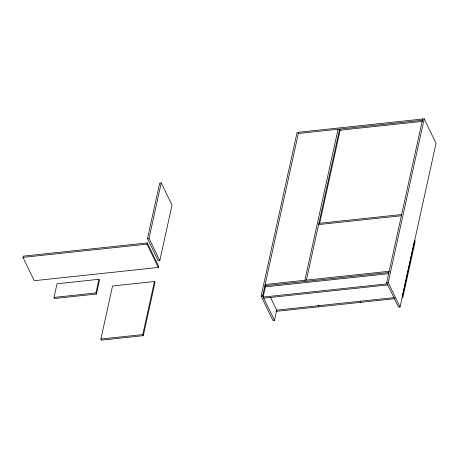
<?xml version="1.0" encoding="UTF-8"?>
<svg xmlns="http://www.w3.org/2000/svg" width="459" height="459" viewBox="0 0 459 459"><rect width="100%" height="100%" fill="white"/><g stroke="black" fill="none" stroke-linecap="round" stroke-linejoin="round"><path stroke-width="0.69" d="M22.95 257.384L23.22 256.156L147.259 242.914L158.579 266.226L158.309 267.454L34.27 280.696L22.95 257.384L146.989 244.142L158.309 267.454M54.024 297.415L57.025 283.771L98.926 279.301L99.46 280.397L96.459 294.041L54.558 298.516L54.024 297.415L95.925 292.945L96.459 294.041M95.925 292.945L98.926 279.301M100.871 339.04L112.541 285.974L154.442 281.499L154.976 282.601L143.311 335.667L101.405 340.142L100.871 339.04L142.778 334.571L143.311 335.667M147.477 238.588L159.686 183.061L161.229 182.894L172.016 205.11L159.807 260.637L158.263 260.798L147.477 238.588L149.02 238.422L159.807 260.637M146.989 244.142L147.259 242.914M149.02 238.422L161.229 182.894M142.778 334.571L154.442 281.499M276.783 309.888L274.476 320.382L272.933 320.548L261.079 296.135L297.071 132.427L424.196 118.858L436.05 143.271L400.059 306.979L398.51 307.146L386.662 282.733L422.653 119.024M274.476 320.382L262.623 295.975L298.614 132.261M304.856 280.271L338.059 129.254M306.4 280.11L339.608 129.088L340.228 130.373M319.567 223.757L340.136 130.184L422.211 121.428M400.059 306.979L388.205 282.566L424.196 118.858M298.344 133.489L422.383 120.252M318.879 223.355L401.659 214.519M318.609 224.583L401.384 215.747M265.141 284.511L389.18 271.275M388.911 272.503L264.872 285.739L265.497 287.024M388.727 273.673L265.405 286.841L263.156 297.071L387.195 283.834M261.079 296.135L262.623 295.975M386.662 282.733L388.205 282.566M263.69 298.172L387.729 284.93M394.344 297.598L276.674 310.152L270.489 297.306M275.802 311.403L318.609 306.83L318.076 305.734M394.947 298.683L360.854 302.32L360.321 301.224M360.149 301.242L360.682 302.343L318.781 306.813L318.248 305.717M414.643 240.269L402.222 296.749L402.755 297.851L415.177 241.371L414.643 240.269"/></g></svg>
